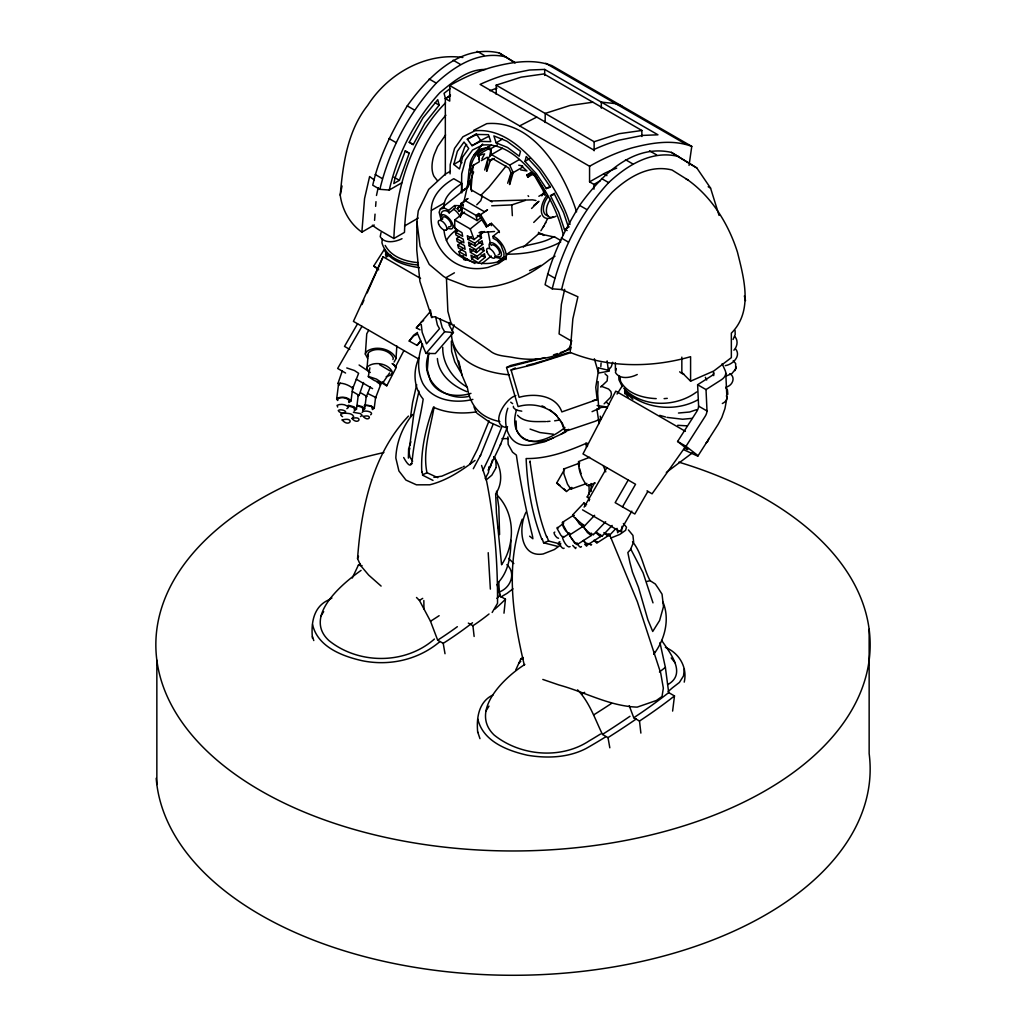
<?xml version="1.0" encoding="UTF-8"?>
<svg xmlns="http://www.w3.org/2000/svg" width="1026" height="1026" viewBox="0 0 1026 1026"><rect width="100%" height="100%" fill="white"/><g stroke="black" fill="none" stroke-linecap="round" stroke-linejoin="round"><path stroke-width="1.5" d="M530.083 462.046L530.083 460.982L530.032 462.136M464.56 212.087L454.736 219.974L454.723 228.439L461.982 232.633L462.675 236.301L455.416 232.107L457.66 230.311M450.324 171.252L445.207 174.189L428.714 189.387L418.275 210.792L416.902 221.808L416.761 249.946L419.916 281.47L431.882 317.727L430.369 309.865M312.443 638.185C311.006 623.731 313.161 607.238 327.871 600.3A662.899 380.082 0.3 0 1 331.911 598.017M477.718 732.474C476.282 718.072 478.539 701.72 493.16 694.833M684.227 682.11C687.651 667.31 679.109 652.908 665.348 647.355M450.068 173.881L450.196 164.609L454.556 148.385L462.893 136.804L474.846 130.802C502.355 127.993 524.119 149.463 540.574 168.751C552.873 185.821 564.018 204.123 570.02 224.425M506.062 259.616C507.267 251.55 503.022 243.829 497.11 238.648A10.542 4.809 51.2 0 0 493.044 236.275L499.213 231.312L491.428 223.335L486.35 226.861L478.834 214.96L476.41 216.909L477.141 220.616L480.848 217.64M408.374 458.096L408.617 448.862L410.887 441.744M562.389 536.855C562.658 540.189 567.404 548.718 570.084 546.614M563.877 536.431L563.146 537.239L560.824 535.187L556.99 528.3L563.146 523.632M564.133 548.205C562.71 550.372 556.759 541.164 559.914 541.754M577.612 543.331L576.612 544.447L574.611 542.946L568.404 533.289M581.447 546.576C580.511 549.051 577.471 543.998 576.625 542.921M591.617 544.498L590.989 545.191L589.001 543.447M597.376 541.997L596.606 542.844L594.144 540.689M444.104 207.483C443.194 196.389 453.864 189.041 461.815 183.372L453.748 178.716A76.578 44.208 0 0 0 431.318 209.971C428.086 244.008 451.209 275.199 487.914 267.453L498.572 263.605L505.305 258.655L507.139 254.127C520.669 242.995 539.419 246.048 553.963 236.57L560.696 240.456M496.109 467.356C495.981 468.997 496.674 458.596 493.904 456.673M367.565 358.292L365.371 354.175L366.744 333.848L368.655 330.321M368.809 371.874L366.987 368.462L368.308 352.829C375.093 346.685 389.688 349.507 393.304 358.023L392.932 359.6M394.087 362.063L396.01 358.536L396.844 346.031M600.826 366.551L601.082 363.063M374.567 220.346L375.041 214.126M375.631 206.354L375.991 201.686M372.374 225.22A93.905 54.211 0 0 0 381.71 231.491L393.869 238.519C395.523 189.554 410.618 138.395 445.54 102.805M462.854 57.507C425.264 52.185 387.559 74.193 367.706 105.37C347.558 130.674 342.966 163.929 340.222 195.171C342.197 209.753 349.699 223.642 361.87 232.132L364.551 198.608L369.616 176.523L374.323 180.025M515.783 669.94L520.887 658.743L523.26 657.499M381.108 586.077L368.68 575.099L360.665 565.595L357.561 558.554C361.165 508.037 372.643 453.954 408.451 416.094M621.461 532.43L622.038 526.3M382.313 238.789L381.941 242.739C386.199 258.308 403.936 264.067 418.428 265.003M487.722 147.244L490.941 148.629L491.403 154.823L490.274 155.477L490.941 148.629L497.353 144.922M503.984 613.176L505.446 599.21L499.521 595.798L498.764 581.896M486.529 171.239L488.081 158.158L491.505 154.593L502.483 148.257M361.075 570.392C342.351 583.614 302.773 616.434 328.91 640.557C358.664 664.63 405.411 664.72 434.421 639.044M478.616 159.389L479.386 154.054L488.504 148.796M524.863 664.463C504.535 677.198 469.023 710.941 494.186 735.078C520.323 755.982 560.619 759.612 588.988 741.003A655.576 375.926 0.3 0 0 600.595 733.975M684.355 668.798L683.508 675.916L679.417 682.431L672.351 687.882A662.899 380.133 0.3 0 1 668.131 691.511M672.62 711.082L674.48 695.949L668.695 692.601L665.374 667.349L659.975 642.674M409.772 445.682L413.76 414.235L418.967 391.162M337.657 400.499L336.656 399.076L338.465 384.827L340.517 383.249M348.981 402.525L351.02 400.961L352.841 386.699M354.188 410.964L356.484 409.207L358.33 394.689M362.64 410.413L364.679 408.835L366.295 396.177M372.464 409.554L374.221 408.22L375.567 397.549M493.916 456.916C501.624 467.484 503.445 482.797 495.648 493.788L496.456 513.09L501.573 564.787C515.398 544.19 515.142 513.821 497.546 495.584L496.507 491.274M509.499 184.488L511.038 172.83L508.845 168.033L492.39 158.53L490.21 160.8L486.837 171.214M727.819 394.343L727.434 389.957L725.78 387.79M410.541 416.825L412.58 402.602L416.684 384.647M689.049 165.404L691.768 146.397L551.937 65.664C532.789 58.367 511.294 62.163 492.018 67.216A255.179 147.334 -60 0 0 449.734 85.543L449.734 101.125L445.335 98.599L445.335 175.023M421.827 472.242L421.93 471.575L422.917 475.346L433.01 480.412M516.629 409.63C507.742 437.102 531.07 448.657 553.655 437.666M571.88 487.453L571.7 488.556L570.546 488.761L567.519 484.234L563.941 474.038L563.62 469.049L579.716 463.034M579.267 463.483L579.19 466.291M389.623 372.913L382.531 383.249L381.018 383.121L374.31 380.492L368.308 376.696L369.873 367.847M382.531 383.249L376.58 379.145L368.36 376.401M507.844 408.207C501.624 424.649 508.614 448.029 530.032 445.053L544.601 441.821L565.788 432.036M340.222 195.171L342.043 185.95M687.895 179.973C712.006 197.21 728.588 224.194 737.463 252.191C744.03 278.636 753.238 311.288 731.346 333.155L731.346 357.651L713.737 371.027L690.588 381.185L681.841 372.451L681.841 357.138M352.264 578.048L358.369 565.159L360.293 564.12M386.097 251.921L385.532 254.589L386.327 257.09M434.075 407.001L434.075 407.001C430.497 428.458 422.455 450.85 426.97 472.691L437.794 477.68M376.465 195.466L378.171 187.758M399.396 180.319L409.194 153.233L405.321 150.937L395.177 177.549L393.792 183.551L399.396 180.319L394.022 177.216M564.672 289.306L561.363 304.376L559.093 333.912L571.251 340.927M460.546 216.743L462.29 208.958M463.701 202.738L470.357 173.15L473.768 165.006M418.852 358.023C412.927 371.207 413.542 387.879 423.174 399.101C420.237 419.198 414.26 438.91 412.324 459.225C411.67 469.741 407.309 464.201 403.68 457.519M515.321 62.727L499.046 52.89C459.802 44.08 428.073 76.899 407.245 105.883C392.33 130.623 379.056 156.863 372.746 185.219L379.864 189.335L389.264 190.041L401.91 182.743M379.864 189.335C389.38 149.963 408.835 112.975 436.281 83.119C455.031 65.677 479.552 50.312 506.164 56.994M389.264 190.041C397.511 154.015 414.863 119.939 439.885 92.648C452.902 81.965 467.625 69.088 485.401 69.46M460.905 215.255L461.61 212.177M719.072 215.422L710.556 188.104L696.821 167.969L671.402 152.387C632.157 143.589 600.428 176.395 579.6 205.392C564.672 230.132 551.411 256.372 545.088 284.728L552.219 288.832L561.62 289.537C569.853 253.512 587.205 219.436 612.24 192.157C628.258 177.19 649.253 164.25 671.992 169.995L688.305 180.204L685.932 178.832M552.219 288.832C561.735 249.472 581.178 212.472 608.623 182.628C627.386 165.186 651.895 149.809 678.519 156.503M365.371 354.175L365.82 352.264C374.015 344.839 391.637 348.25 396.01 358.536M366.987 368.462L367.372 366.885C374.157 360.742 388.739 363.563 392.355 372.079L390.778 375.003L386.212 376.657M598.145 381.608L597.671 393.574L598.851 409.361M524.979 161.403L526.235 156.478L539.099 170.419L550.411 187.168L546.345 188.566L536.252 173.625L524.979 161.403L529.955 158.389M409.861 448.118L408.874 451.979L410.015 457.301L412.657 461.213M492.313 460.161L490.697 466.266L488.222 470.293L500.29 445.092L507.549 426.611M453.813 164.455L457.352 151.309L464.034 142.024L468.754 148.501L462.7 156.927L459.456 168.969L453.813 164.455L459.789 160.915L464.688 146.91L466.663 144.409M526.094 512.064C518.322 526.723 519.797 557.964 543.177 553.963L554.373 549.538L560.683 544.934M484.67 169.995L488.081 158.158L490.21 160.8L494.288 158.44M509.742 184.462L513.154 172.637L509.73 165.109L491.505 154.593M468.305 186.617L473.627 171.945M422.571 344.095C417.774 356.522 416.864 370.732 422.622 383.031L422.712 383.262C432.497 400.679 455.095 403.757 472.871 399.409M428.624 353.906L427.342 369.668L430.381 380.723C437.807 395.369 456.698 397.832 470.96 393.381M429.073 353.111C418.069 378.453 444.412 402.307 469.459 396.254M571.751 340.67L569.276 348.66C552.834 359.651 531.763 361.178 512.744 357.42C505.087 355.984 495.866 356.06 489.735 350.635L451.312 324.152L434.819 316.777L431.407 317.226M452.299 330.552L454.082 324.793M654.037 654.203L654.87 651.613M507.665 183.231L511.038 172.83L513.154 172.637L522.76 167.084M522.234 519.182C504.972 565.916 513.141 617.832 524.299 665.105M339.183 384.66L337.964 383.455L342.286 370.925M352.508 389.123L358.625 373.297L354.457 370.527L346.762 367.949M358.151 395.946L359.087 395.382L363.525 382.506M366.167 397.011L370.36 386.751M375.478 398.088L380.71 384.545L377.145 382.185M336.656 399.076L336.874 398.434C341.068 396.177 348.16 396.998 351.02 400.961M354.419 409.502L353.714 407.63L348.032 405.706M362.832 409.118L362.204 407.437L357.138 405.719M362.101 412.439C363.563 409.348 374.849 412.054 370.642 414.825M470.652 165.058L469.087 169.521L467.305 187.732L461.495 191.093L461.713 173.843L465.483 159.851L472.55 150.027L482.438 145.076C504.369 142.768 521.683 159.928 534.777 175.292C548.051 193.17 558.4 213.434 563.351 235.198M563.851 470.601L556.643 483.105L566.48 491.582L571.341 487.53M542.01 539.599L542.254 538.919L543.575 542.792L557.58 546.371M708.851 438.487L707.812 441.411L705.837 443.283M500.726 444.066L500.29 445.092M612.702 362.255L611.291 366.718L608.341 370.283L598.517 367.834M725.767 376.196L731.91 373.579L735.527 369.091M735.68 368.719L735.668 363.602L733.269 360.601M734.937 370.63L736.296 367.128M493.044 424.482L480.681 455.005L473.307 468.728M489.069 420.84L477.411 449.375L469.934 463.97M501.778 426.919L490.466 454.877L482.823 470.575M357.561 558.554L358.51 556.246M480.168 456.07L480.681 455.005M381.005 232.684L380.21 236.698C384.519 244.073 395.587 241.995 402.012 238.686M637.249 374.503C630.81 377.812 619.755 379.889 615.446 372.515L616.241 368.501M362.011 304.542L363.935 300.208M367.116 292.974L383.096 256.795L420.557 278.418M532.52 536.149L532.879 538.753L529.621 536.188M545.357 223.245L547.281 219.154M383.096 256.795L353.419 321.382L418.313 358.844M337.964 383.455C342.851 382.403 349.404 385.353 353.342 388.623M380.71 384.545L379.992 384.981M392.073 363.563L395.703 366.41L403.731 350.892M381.082 382.39L386.712 385.891L396.305 367.359L395.472 366.474M589.758 499.367L587.205 496.956L594.503 482.848M481.951 158.825L484.605 153.81M540.882 230.747L543.921 225.874M413.221 144.615L424.931 123.094L439.192 105.152L437.756 99.702L422.969 117.849L409.259 142.255L413.221 144.615L409.194 142.281M543.241 227.131L545.704 222.604M396.305 367.359L395.138 367.039M495.943 467.971L491.839 475.179L486.273 479.886M357.561 323.767L344.505 346.39L349.789 349.443M361.986 326.319L337.657 368.462L345.582 373.041M584.115 507.126L606.866 467.702M628.22 480.04L615.164 502.65L634.825 514L647.881 491.39M622.487 506.882L635.556 484.272L582.986 453.915L615.767 391.124L685.381 431.318M631.824 511.115L620.063 531.506L582.537 509.845M492.159 612.484L497.533 603.288C497.738 562.351 494.66 521.439 486.632 481.258L481.579 465.445M490.274 155.477L490.941 148.629M560.158 543.985L548.628 541.035L546.807 536.354M733.077 339.452L735.206 334.579L735.065 330.487M320.676 616.408L323.69 611.611M485.952 710.941L488.979 706.132M378.671 269.851L373.72 266.029L384.506 249.151M617.049 394.074L622.025 386.289M684.457 448.041L687.83 449.555L677.596 441.462L696.68 411.618A7.862 4.54 -60 0 0 698.603 406.129L697.616 384.737L712.275 375.375L713.673 373.99L713.57 372.4L713.724 375.606M684.201 449.914L696.577 455.595A15.531 1 32.6 0 0 695.885 453.979L685.996 446.31L705.08 416.466A7.862 4.54 -60 0 0 707.017 410.977L706.016 389.585L697.616 384.737M697.988 455.89L718.097 424.431L721.804 417.544L724.946 408.617L726.921 397.87L725.767 373.066M587.205 496.956L588.385 497.302M653.87 654.024C664.835 639.749 670.093 619.063 662.988 602.172M586.59 504.587L583.922 503.009L572.688 514.898L573.457 516.604L584.397 526.094L594.618 515.296M583.922 503.009L585.692 505.895M584.397 526.094L584.281 525.299M581.934 525.722C584.499 528.031 591.04 535.828 592.938 534.148M596.337 532.186L601.98 536.239L601.864 535.444M605.686 533.328L609.175 535.662L608.521 534.2M468.164 186.642L440.372 208.958L439.141 212.241L441.244 220.231M684.932 447.4L652.074 493.814L647.021 490.89M486.35 226.861L491.428 223.335M506.087 166.045L488.812 187.348L480.796 195.363L482.246 196.287L480.796 200.66L476.744 204.802M733.911 350.212C737.373 346.531 738.451 340.465 734.808 336.502M462.251 208.406L459.071 211.112L457.186 208.727L460.918 205.726L461.418 206.213M445.835 115.207C417.813 147.269 405.693 190.438 404.488 232.389L393.869 238.519M420.865 341.042L417.095 345.39L409.207 341.03L413.735 335.156L417.518 332.437M417.095 345.39L420.339 341.171M541.805 195.876L543.639 193.516L543.37 190.99L534.636 175.882L532.584 174.382L531.827 172.227L526.684 175.189L527.813 177.139L532.584 174.382M474.307 154.618L482.63 144.025M485.195 478.449L488.491 472.55L489.069 466.689M618.986 531.032L617.639 532.738L617.062 528.364M527.813 177.139L531.827 172.227L535.046 174.574L544.703 191.298L545.114 195.261L543.639 193.516L538.855 196.274M412.657 414.466C402.59 426.598 396.395 442.206 395.831 458.006L398.909 470.934L405.937 480.078L416.441 484.823L429.753 484.798C446.643 480.578 461.328 470.819 475.025 460.43M420.07 329.808L416.364 327.922L430.253 311.635M498.418 582.281C508.691 571.213 511.038 554.745 510.756 540.189M445.579 134.945L437.602 146.5L434.088 154.836A31.447 18.16 -60 0 0 433.985 176.331L437.435 180.679M409.207 341.03L413.773 335.835L417.736 333.976L426.008 353.431L444.656 331.757L453.428 332.539L449.888 326.512L448.837 322.523M426.008 353.431L435.357 353.56L453.428 332.539M416.364 327.922L419.224 324.626L421.25 324.485L422.173 332.373L426.495 343.825L439.526 328.679L437.384 324.921L435.601 316.752M573.701 515.129L562.428 522.388C562.094 526.928 566.224 532.468 570.276 534.572L582.794 526.505L582.858 524.363M558.542 538.252C556.631 538.676 552.193 531.814 554.797 532.084M563.607 537.303L569.751 533.225M577.253 544.537L591.271 535.495L591.335 533.097M587.321 543.37L585.961 543.19L583.384 540.394M583.294 540.702L586.474 544.152L588.154 544.383M587.847 544.716L600.364 536.649L600.428 534.508M596.645 541.766L594.054 540.189M597.094 542.908L607.802 536.008L607.854 534.174M538.342 234.031L523.337 247.074M593.066 535.046L605.661 521.734M601.98 536.239L612.189 525.44M609.175 535.662L615.587 528.877M518.797 663.347L520.759 661.321M496.917 598.402L500.213 595.093L497.059 584.435M505.446 599.21L502.932 601.711A296.027 169.726 0.3 0 1 494.583 609.354M533.738 222.424L540.42 215.819M589.604 457.301L578.51 461.597C578.292 469.998 581.691 478.809 586.859 485.388L588.257 485.157M531.571 208.483L538.919 201.301L534.02 205.264M604.122 403.834L610.521 397.37L611.445 394.215L610.893 391.496L608.61 389.046L601.313 386.251M666.323 472.46L692.819 452.569M564.928 427.483C552.783 437.82 525.902 450.85 516.976 430.663M454.608 205.572L455.364 207.932L449.196 212.882L448.439 210.522L454.608 205.572L460.918 205.726M457.186 208.727L460.238 206.213L461.072 203.417L467.959 198.569M477.141 220.616L461.61 211.651L460.648 206.521L463.072 204.572L461.072 203.417M459.071 211.112L461.559 209.099M478.885 215.075L476.462 217.012L476.179 215.486L478.603 213.536L480.604 214.691L487.683 226.348M480.604 214.691L487.53 209.868L484.349 211.689L464.816 200.416L467.587 198.8M461.225 242.405L457.852 245.111L465.111 249.305L464.419 245.624L457.16 241.431L456.634 238.609L458.879 236.801M454.736 219.974L470.267 228.939L481.309 220.064M477.731 259.103L470.985 255.205L471.678 258.885L478.424 262.784L485.17 257.359L484.49 253.679L477.731 259.103L477.205 256.282L483.951 250.857L483.259 247.189L476.513 252.601L475.987 249.78L482.733 244.355L482.04 240.687L475.295 246.112L474.756 243.29L468.01 239.391L471.383 236.673M474.871 263.515L459.661 254.743L459.071 251.614L462.457 248.895M468.01 239.391L467.317 235.711L474.076 239.609L484.195 231.466M475.987 249.78L469.228 245.881L471.485 244.073M474.756 243.29L481.515 237.865L480.822 234.184M477.205 256.282L470.447 252.383L473.832 249.677M471.678 258.885L475.051 256.179M481.463 263.939L491.287 256.051M503.946 256.731L497.79 261.694L501.842 260.437L503.907 257.616L503.984 253.319L500.97 245.111L496.905 240.405L493.096 238.224L493.044 236.275M450.44 94.982L445.528 98.881L444.053 93.315L450.299 88.428M665.374 667.349L662.873 669.337A675.788 387.52 0.3 0 1 659.449 671.979M668.695 692.601L663.758 696.436A689.895 395.613 0.3 0 1 640.763 713.057L633.76 717.751L629.246 705.734M674.48 695.949L670.183 699.283A697.372 399.896 0.3 0 1 646.931 716.071L639.506 721.06L640.878 733.09M512.962 588.834L507.075 593.361A330.231 189.335 0.3 0 0 500.778 597.055M667.631 684.675C687.189 673.967 670.055 652.754 661.629 640.429M440.372 208.958L444.399 208.214A10.542 4.809 51.2 0 1 448.439 210.522M348.609 401.666L349.353 400.704C347.045 397.498 341.299 396.844 337.9 398.665L337.939 399.755M352.829 417.505L353.662 416.441C350.661 410.721 340.914 415.645 338.247 410.567C340.081 408.335 349.302 411.631 344.133 413.029M372.143 408.823C373.772 405.68 366.513 405.116 364.256 405.616M600.71 387.071L607.148 380.902L607.597 376.157L604.981 373.772M515.822 395.626C505.151 398.46 489.222 424.777 506.216 427.521M421.083 322.305L423.635 320.522M422.417 474.974L426.97 472.691M561.03 434.203L567.134 430.022M696.628 391.945C675.903 407.514 641.981 407.835 623.744 388.213M474.127 636.466L472.922 625.745L475.897 623.744A296.027 169.726 0.3 0 0 489.03 613.984M449.196 325.139L451.735 323.511M439.615 641.84C418.223 659.885 389.38 666.284 362.165 660.718C342.197 656.204 317.701 646.855 312.571 624.629M416.505 597.491L419.416 600.402L430.497 621.256L437.666 640.147L441 638.005A493.006 282.676 0.3 0 0 457.352 626.694M437.666 640.147L443.206 643.353L447.156 640.814A505.805 290.012 0.3 0 0 472.511 622.756M577.561 689.857C589.475 702.053 595.067 719.252 602.454 734.424L611.74 728.447A1193.135 684.175 0.3 0 0 629.951 716.289M602.454 734.424L608.008 737.617L617.87 731.282A1206.063 691.588 0.3 0 0 636.274 718.982M706.016 389.585L721.227 379.876A15.531 9.426 -2.7 0 0 725.241 370.642L722.137 363.717M555.028 256.141L549.551 259.629C526.723 277.879 497.405 291.256 467.548 286.549L448.259 279.149L443.642 276.494L429.291 264.464L420.07 246.214L416.902 221.808M593.656 714.891L595.529 713.737A1169.576 670.671 0.3 0 0 611.586 703.374M419.416 600.402L422.699 598.376M430.497 621.256L430.574 621.205A483.169 277.033 0.3 0 0 439.128 615.69M496.148 142.858L507.511 147.475L519.233 156.183L520.49 151.271L506.985 141.216L493.878 135.894L496.148 142.858L502.483 139.036M581.934 693.986L584.666 692.345M467.317 139.19L476.782 134.444L488.466 134.675L490.749 141.639L480.501 141.434L472.05 145.679L467.317 139.19L476.282 133.803L480.668 140.485L488.62 136.42M472.05 145.679L480.668 140.485M546.345 188.566L550.051 186.347M567.173 230.529L564.454 229.593L558.708 212.344L550.487 195.684L554.591 193.234M564.454 229.593L569.148 226.823M445.335 98.599L450.452 95.636M491.569 145.025L478.052 152.823L477.641 156.298L483.105 153.977M481.348 160.633L487.299 157.196M361.87 232.132L374.208 225.002M431.42 210.407L444.335 202.956M509.73 165.109L519.323 159.556M404.488 226.015L418.249 218.063M526.684 175.189L530.763 172.843M449.734 85.543L589.565 166.263L589.565 181.859L605.096 173.022A232.581 134.278 -60 0 1 616.703 168.149M589.565 181.859L593.951 184.398L600.338 180.704M467.458 187.655L461.123 191.554L464.522 189.605M465.086 260.347L467.343 259.052M454.415 272.813L446.4 277.418L447.862 311.301L451.312 324.152M499.88 591.707C510.679 587.603 516.335 573.085 506.895 564.659M463.188 466.817L464.252 466.214M592.053 411.657L601.287 407.412L607.533 407.078M519.643 125.903L536.726 117.092M540.882 265.401L529.519 270.633M473.666 130.366L486.786 123.646C534.059 119.516 564.236 173.304 576.574 211.843M697.334 400.127C674.723 412.401 642.93 408.823 624.642 390.367L625.142 392.766L628.104 397.177M556.964 416.043C547.038 405.796 531.519 402.577 518.066 406.578L506.575 367.5L510.538 365.512L537.816 358.818M461.905 467.446L441.821 476.167L433.921 477.334M594.323 358.741L598.248 372.079L595.76 387.251L597.145 399.55L561.838 411.913C555.964 394.907 534.136 393.022 519.118 397.306L511.089 370.001L515.36 367.975M558.195 544.588L560.76 543.395M610.919 538.034L619.871 534.379L625.604 530.301L626.488 527.223L623.359 523.529M496.186 94.238L496.238 85.145L521.157 77.155L543.921 73.936L641.866 130.482L641.866 136.535M496.186 85.158L594.131 141.716L619.101 133.701L641.866 130.482M726.036 387.058C732.282 385.968 736.117 377.491 729.909 373.644M543.575 542.792L548.628 541.035M446.374 229.734L447.695 229.183M568.096 348.66L570.995 347.455M481.976 231.555L479.014 232.697L494.506 231.504M570.828 348.891L560.222 352.662M568.494 352.444L554.63 357.305M570.777 352.649L533.546 364.538L511.089 370.001M505.048 259.078C481.63 270.749 446.695 258.808 444.04 230.529M571.238 489.004L586.885 483.426M587.706 485.696L595.247 483.002M550.487 195.684L554.54 194.286L563.595 212.651L568.43 227.118M346.839 408.681L348.507 407.412C346.185 404.206 340.452 403.551 337.054 405.373L337.682 407.053M360.498 416.569L362.165 415.299L360.421 413.581L353.38 412.324M411.067 463.996L411.952 463.688L411.144 463.816M696.654 409.643L689.6 412.016L678.468 413.029M553.501 354.919L557.528 353.56M491.698 205.79L511.756 204.905L525.312 200.416M545.139 360.318L553.155 357.805M544.819 357.612L506.575 367.5M557.99 417.595L561.299 422.122L564.723 430.625L568.853 429.355M564.723 430.625L565.544 431.279L595.042 421.327L600.838 418.916L600.21 416.158M725.267 365.641C732.602 364.615 741.516 356.048 735.539 348.853M534.777 363.371L543.806 360.729M526.723 365.525L533.43 363.73M646.944 581.473L650.074 580.639L655.345 584.038L658.512 588.68L662.039 594.182L663.489 606.61L659.615 620.499L652.728 631.465L647.855 619.691L638.48 587.321L632.439 572.046L629.861 562.312L627.848 552.565L630.413 549.654L633.632 542.1L632.939 535.405L628.412 529.942M593.156 400.525L597.145 399.55M554.643 420.827L558.913 420.121M343.825 413.106L340.837 414.145L340.876 415.376M476.59 411.875C462.226 413.991 446.759 413.324 433.395 407.207C425.918 427.367 420.634 450.081 421.789 471.78M692.37 418.339L682.623 419.236L667.003 417.39M546.871 421.558L549.987 421.263M664.104 398.639L667.272 398.357M535.97 200.519L532.584 199.865L490.556 200.993M592.9 102.215L570.135 105.434L545.216 113.411L545.152 122.517M364.935 405.078L371.079 405.873L374.221 408.22M545.665 421.571C536.277 421.442 524.427 423.007 517.527 415.248M686.881 425.841L677.724 425.303M544.691 69.422L529.454 70.012L505.305 74.885A254.256 146.795 -60 0 0 480.104 84.388L593.361 149.783A254.256 146.795 -60 0 1 618.563 140.267L642.725 135.406L657.948 134.804L544.691 69.422L544.691 75.462M538.252 234.018L542.998 234.249M509.127 374.772C485.285 373.015 452.133 361.87 451.402 333.437M553.553 434.255L539.945 432.549L530.044 429.073M417.826 262.618C405.424 261.527 391.432 257.064 385.186 245.406M656.204 398.627C642.789 398.05 627.296 393.817 620.422 381.21L619.909 376.568L620.422 381.21M597.145 405.539L604.635 406.629L607.212 408.053M507.139 254.127L507.896 254.179A76.578 44.208 0 0 0 560.747 241.956M520.887 658.743L523.298 658.936M542.818 679.443L559.003 684.983C585.371 692.191 609.482 706.157 637.172 707.132L656.422 700.476L662.027 696.474L663.347 688.177L660.718 673.107L637.338 601.659L609.277 533.892M503.894 259.103L494.673 257.167M562.428 522.388L563.813 522.952M582.794 526.505L579.357 523.901L575.432 517.809M557.259 527.441L558.375 527.89M607.802 536.008L603.904 532.571M591.271 535.495L587.423 532.584L583.024 525.761M600.364 536.649L595.811 532.622M569.494 533.507L568.378 533.045M358.369 565.159L362.075 565.647M691.768 146.397C672.62 139.1 651.125 142.883 631.849 147.936A255.179 147.334 -60 0 0 589.565 166.276M518.746 165.199L522.606 165.943M520.682 169.88L526.941 170.97L521.157 165.609M357.42 405.283L362.524 406.719L364.679 408.835M348.353 405.219L354.073 406.822L356.484 409.207M419.365 267.683C407.053 265.734 392.843 262.515 385.558 251.383M521.772 411.182L516.116 410.041L513.5 407.655L513.359 406.309M542.677 234.518L554.72 237.109M499.854 421.596C481.014 417.71 470.472 406.591 467.458 387.956L461.956 375.093L453.043 344.8M659.744 415.363L665.553 416.979M449.196 212.882C446.297 208.688 439.064 210.702 441.796 216.306M572.688 514.898L574.137 515.591M367.616 393.471L376.196 397.665M564.082 468.613L564.787 468.856M621.846 106.024L615.664 103.639L601.326 102.113L601.326 108.166M360.947 392.945L367 396.511M352.303 391.406L359.087 395.382M488.12 149.014L490.171 149.899M500.085 426.906L489.774 422.34L476.91 413.209M561.209 289.306L577.907 296.771L572.854 318.868L570.161 352.38C608.123 367.834 651.446 367.988 690.588 356.689L690.588 381.185M379.684 364.756L390.585 371.22M466.792 391.624C452.748 386.109 438.525 374.58 437.384 358.51M541.997 405.86L544.819 407.194M359.087 365L370.309 372.489M556.682 483.002L559.811 485.272M545.742 63.279L685.573 144.012M696.821 167.969L671.402 152.387M477.141 51.3L484.259 55.417M649.496 150.809L656.614 154.913M708.184 186.732L710.556 188.104M453.146 60.201L460.264 64.305M625.501 159.697L632.619 163.814M603.621 173.74L606.917 175.638M429.15 79.002L436.281 83.119M601.505 178.511L608.623 182.628M435.165 102.831L439.192 105.152M407.245 105.883L414.363 110M579.6 205.392L586.718 209.496M388.944 138.484L396.062 142.601M561.286 237.994L568.417 242.098M405.167 150.912L409.194 153.233M492.005 201.93L471.024 189.72L472.999 165.455L479.232 161.851L479.129 156.273M538.432 232.325L543.831 235.454M460.648 206.521L476.179 215.486M375.208 174.497L382.326 178.601M547.551 273.993L554.681 278.11M477.462 235.518L481.515 237.865M478.68 242.021L482.733 244.355M479.899 248.523L483.951 250.857M475.295 246.112L468.536 242.213L469.228 245.881M456.634 238.609L463.893 242.803L463.201 239.122L455.942 234.941L455.416 232.107M481.13 255.025L485.17 257.359M476.513 252.601L469.767 248.715L470.447 252.383M459.071 251.614L466.33 255.807L465.637 252.127L458.378 247.933L457.852 245.111M698.603 406.129L707.017 410.977M373.72 266.029L378.53 268.799M677.596 441.462L685.996 446.31M356.227 379.184L372.592 388.636M633.76 717.751L639.506 721.06M468.331 623.09L472.922 625.745M341.543 416.03L342.594 416.659M466.753 386.905C452.928 378.786 442.321 363.794 442.757 347.301M499.046 52.89L514.744 62.714M508.652 558.388L513.834 563.569M510.73 402.205L512.641 403.654M392.881 363.884L395.703 366.41M550.039 409.977L555.912 414.76L562.376 423.417L565.544 431.279M382.583 381.903L386.815 385.699M459.789 160.915L461.995 162.749M606.674 402.423L609.072 404.526M575.137 542.831L571.277 538.278M632.901 399.217L627.207 393.958L624.796 389.957M563.607 488.543L565.608 490.428M389.547 254.628L391.021 256.192M528.057 195.709L528.646 196.428M453.556 226.015L457.609 230.978M491.544 225.656L490.082 223.848M671.209 657.961L675.095 662.77M584.679 544.255L586.628 546.191L586.949 545.229M566.711 531.391L562.889 524.504M572.739 545.434L575.612 548.551L575.984 547.422M632.529 541.728C641.93 553.091 643.289 567.994 650.074 580.639M444.656 331.757L442.219 327.602L439.885 318.714M460.597 372.053L454.787 361.947L451.632 351.418L451.337 341.171M387.815 256.667L384.442 249.921M630.721 549L643.071 572.739L652.998 602.865M570.405 536.829L569.212 534.238M546.55 536.765C537.252 512.962 533.7 487.299 530.083 462.11M622.269 386.558L618.96 379.812L618.742 375.567M705.349 377.286L706.683 380.018M605.802 471.87L603.288 465.778M541.843 539.278C531.75 513.821 527.236 485.76 526.133 458.545C547.268 458.904 567.788 451.389 586.923 443.014L587.5 446.118M473.999 406.899L475.846 411.734M338.465 384.827L338.721 385.532M470.267 228.939L474.076 239.609M477.847 719.149C482.977 741.388 507.472 750.724 527.454 755.239C547.089 758.522 568.109 757.791 586.102 748.493A662.899 380.133 0.3 0 0 605.827 736.758M477.731 732L479.963 738.656M312.455 636.569L313.789 640.557M581.062 473.614L579.575 468.459M367.936 354.406L368.424 356.112M744.35 295.963L745.543 300.592M461.956 375.093L458.699 361.088M726.408 395.703L726.921 397.87A15.736 8.349 3.8 0 1 722.33 403.526M478.834 214.96L479.014 215.704L478.603 213.536M532.417 535.662C525.774 509.024 520.285 482.246 516.373 455.108L512.538 452.171L508.178 444.373L507.908 436.82M488.158 231.85L490.479 244.226M463.072 204.572L463.367 206.111M585.795 443.181L586.513 447.272M608.008 737.617L609.816 747.8M443.206 643.353L445.015 653.729M596.875 408.951L599.069 423.571M469.998 180.794L471.691 191.464M498.187 526.928L498.264 527.915M497.379 497.225L498.816 507.062L499.585 534.61M463.188 255.705L463.752 259.681M499.213 231.312L499.38 232.556M607.11 360.895L608.341 370.283M624.642 391.406L624.872 393.856M488.209 552.693L490.364 589.104M609.149 368.231L609.316 371.091L598.568 373.054L598.286 368.385M516.078 420.993L516.45 429.561M511.756 204.905L512.346 215.665M591.053 483.541L591.181 491.377M589.027 485.029L589.155 494.519M589.206 497.674L589.245 500.842M423.841 600.518L423.956 608.957M869.15 629.31L869.15 753.623A357.151 206.2 0 0 1 534.328 974.918A357.151 206.2 0 0 1 156.196 778.247M615.382 362.806L615.382 370.54M594.131 141.716L594.131 150.784M593.951 184.398L593.951 189.169M461.815 183.372L461.815 192.901M156.85 660.218L156.85 784.531M678.84 462.149A357.151 206.2 0 0 1 780.978 781.081A357.151 206.2 0 0 1 220.103 762.767A357.151 206.2 0 0 1 383.878 452.517M501.958 438.666A357.151 206.2 0 0 1 508.293 438.589M684.034 374.323A11.902 6.874 0 0 1 679.674 371.81M552.988 216.884A16.493 9.516 -60 0 1 541.728 213.408A16.493 9.516 -60 0 1 547.153 195.132M548.192 215.793A13.569 7.836 -60 0 1 548.192 196.594M555.977 216.23A13.569 7.836 -60 0 1 546.82 213.767A13.569 7.836 -60 0 1 550.475 199.249M491.159 245.445A6.053 2.757 51.2 0 1 497.725 248.42A6.053 2.757 51.2 0 1 498.136 254.794M489.71 247.984A8.606 3.924 51.2 0 1 493.07 243.034A8.606 3.924 51.2 0 1 501.239 252.729A8.606 3.924 51.2 0 1 496.443 255.987M471.126 172.65A16.493 9.516 -60 0 1 475.282 156.08A16.493 9.516 -60 0 1 488.222 147.629M471.088 171.278A13.569 7.836 -60 0 1 472.614 157.016A13.569 7.836 -60 0 1 484.195 148.565M441.295 220.039A8.606 3.924 51.2 0 1 444.656 215.088A8.606 3.924 51.2 0 1 452.825 224.771A8.606 3.924 51.2 0 1 448.029 228.041M442.591 219.346A6.053 2.757 51.2 0 1 445.669 217.243A6.053 2.757 51.2 0 1 450.94 223.488A6.053 2.757 51.2 0 1 448.76 226.682M453.607 209.253A8.606 3.924 51.2 0 1 460.341 217.256M446.387 240.443A65.164 37.616 0 0 1 456.788 229.529M489.979 90.737A254.256 146.795 -60 0 1 496.994 88.133M342.171 419.955C349.507 428.573 355.586 416.466 342.171 419.955M351.905 418.441C358.446 426.136 363.871 415.325 351.905 418.441M363.281 416.441C368.885 423.007 373.528 413.76 363.281 416.441M487.017 252.011A6.053 2.757 51.2 0 0 494.545 258.103A6.053 2.757 51.2 0 0 491.249 249.677A6.053 2.757 51.2 0 0 487.017 252.011M438.602 224.053A6.053 2.757 51.2 0 0 446.118 230.145A6.053 2.757 51.2 0 0 442.834 221.731A6.053 2.757 51.2 0 0 438.602 224.053"/></g></svg>
